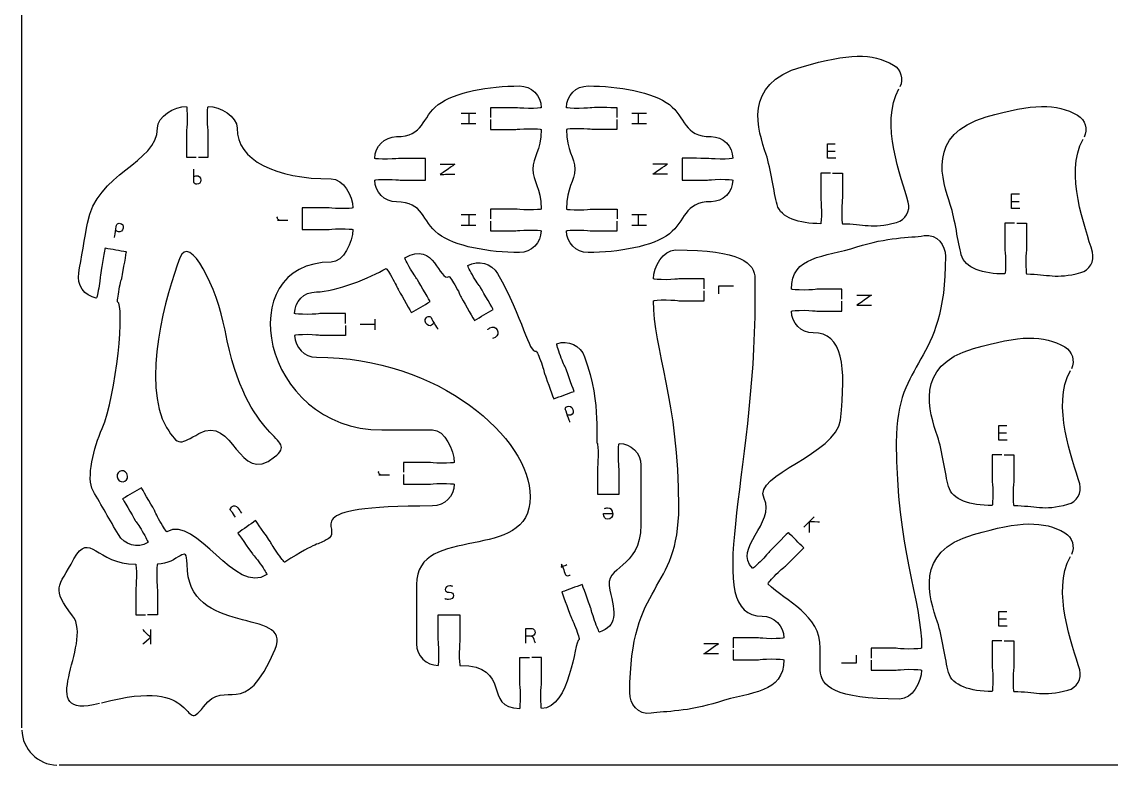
# Model space of a CAD drawing. Extents: x 0 to 300, y 0 to 300.
# Drawn here: x 0 to 150.5, y 0.1 to 102.7 of the extents above; entities that cross this region are included whole.
import ezdxf

# ---------------------------------------------------------------- set-up
doc = ezdxf.new("R2010")
doc.units = 0
doc.header["$MEASUREMENT"] = 0
doc.layers.add('DEFAULT', color=7, linetype='CONTINUOUS')

msp = doc.modelspace()

# ---------------------------------------------------------------- linework, layer by layer
at = {"layer": 'DEFAULT', "color": 1}
for points in [[(0, 5.25), (0, 294.95)], [(294.85, 0.1), (5.15, 0.1)]]:
    msp.add_lwpolyline(points, dxfattribs=at)
at = {"layer": 'DEFAULT', "color": 250}
for points in [[(60.68, 90.15), (62.7, 90.15)], [(61.76, 90.15), (61.76, 88.64)], [(84.25, 90.14), (86.27, 90.14)], [(85.2, 88.64), (85.2, 90.14)], [(62.7, 88.64), (60.68, 88.64)], [(86.27, 88.64), (84.25, 88.64)], [(112.42, 83.9), (111.28, 83.9), (111.28, 85.92), (112.37, 85.92)], [(112.33, 84.85), (111.28, 84.85)], [(137.86, 76.96), (136.72, 76.96), (136.72, 78.98), (137.81, 78.98)], [(137.77, 77.91), (136.72, 77.91)], [(60.68, 76.14), (62.7, 76.14)], [(61.76, 76.14), (61.76, 74.64)], [(84.25, 76.14), (86.27, 76.14)], [(85.2, 74.64), (85.2, 76.14)], [(62.7, 74.64), (60.68, 74.64)], [(86.27, 74.64), (84.25, 74.64)], [(96.29, 65.19), (96.29, 66.31), (98.31, 66.31)], [(48.75, 61.7), (48.75, 60.2)], [(48.75, 60.95), (46.73, 60.95)], [(136.09, 44.98), (134.95, 44.98), (134.95, 47), (136.04, 47)], [(136, 45.93), (134.95, 45.93)], [(108.01, 32.98), (109.44, 34.41)], [(136.09, 19.31), (134.95, 19.31), (134.95, 21.34), (136.04, 21.34)], [(136, 20.26), (134.95, 20.26)], [(17.76, 18.82), (17.76, 16.8)], [(115.26, 15.31), (115.26, 14.18), (113.24, 14.18)]]:
    msp.add_lwpolyline(points, dxfattribs=at)
at = {"layer": 'DEFAULT', "color": 1}
for points, knots in [([(111.7, 81.87), (111.25, 81.87), (110.8, 81.87), (110.35, 81.87), (110.35, 81.87), (110.35, 79.24), (110.35, 78.37), (110.35, 78.2), (110.45, 77.59), (110.44, 76.62), (110.45, 75.66), (110.4, 74.88), (110.35, 74.87), (107.35, 74.87), (104.82, 75.65), (104.33, 77.5), (103.86, 79.24), (103.48, 82.39), (102.81, 84.44), (101.73, 87.71), (99.43, 94.16), (107.78, 96.54), (114.27, 98.4), (117.42, 98.49), (120.39, 96.77), (121.44, 96.16), (121.83, 94.85), (121.3, 93.77)], [0, 0, 0, 0, 3.82, 3.82, 3.82, 4.82, 4.82, 4.82, 5.82, 5.82, 5.82, 6.82, 6.82, 6.82, 7.82, 7.82, 7.82, 8.82, 8.82, 8.82, 9.82, 9.82, 9.82, 10.82, 10.82, 10.82, 11.82, 11.82, 11.82, 11.82]), ([(64.73, 75.24), (64.73, 74.79), (64.73, 74.34), (64.73, 73.89), (65.9, 73.89), (67.07, 73.89), (68.24, 73.89), (68.41, 73.9), (69.02, 73.99), (69.99, 73.99), (70.95, 73.99), (71.73, 73.94), (71.73, 73.89), (71.73, 72.23), (70.39, 70.89), (68.74, 70.89), (64.57, 70.89), (59.76, 71.73), (57.5, 73.48), (55.24, 75.23), (55.53, 77.89), (51.75, 77.89), (50.1, 77.89), (48.75, 79.23), (48.75, 80.89), (48.75, 80.94), (49.53, 80.99), (50.5, 80.99), (51.47, 80.99), (52.08, 80.89), (52.25, 80.89), (53.13, 80.89), (55.75, 80.89), (55.75, 80.89), (55.75, 81.89), (55.75, 82.89), (55.75, 83.89), (55.75, 83.89), (53.12, 83.89), (52.25, 83.89), (52.08, 83.89), (51.47, 83.79), (50.5, 83.79), (49.53, 83.79), (48.75, 83.83), (48.75, 83.89), (48.75, 85.55), (50.09, 86.89), (51.76, 86.89), (55.53, 86.89), (55.24, 89.56), (57.5, 91.31), (59.76, 93.06), (64.57, 93.89), (68.74, 93.89), (70.4, 93.89), (71.74, 92.55), (71.73, 90.89), (71.73, 90.84), (70.95, 90.79), (69.99, 90.79), (69.02, 90.79), (68.41, 90.89), (68.24, 90.89), (67.07, 90.89), (65.9, 90.89), (64.73, 90.89), (64.73, 90.44), (64.73, 89.99), (64.73, 89.54)], [0, 0, 0, 0, 3.83, 3.83, 3.83, 13.76, 13.76, 13.76, 14.76, 14.76, 14.76, 15.76, 15.76, 15.76, 16.76, 16.76, 16.76, 17.76, 17.76, 17.76, 18.76, 18.76, 18.76, 19.76, 19.76, 19.76, 20.76, 20.76, 20.76, 21.76, 21.76, 21.76, 22.76, 22.76, 22.76, 31.28, 31.28, 31.28, 32.28, 32.28, 32.28, 33.28, 33.28, 33.28, 34.28, 34.28, 34.28, 35.29, 35.29, 35.29, 36.29, 36.29, 36.29, 37.29, 37.29, 37.29, 38.29, 38.29, 38.29, 39.29, 39.29, 39.29, 40.29, 40.29, 40.29, 50.22, 50.22, 50.22, 54.04, 54.04, 54.04, 54.04]), ([(82.22, 89.54), (82.22, 89.99), (82.22, 90.44), (82.22, 90.89), (82.22, 90.89), (79.59, 90.9), (78.72, 90.89), (78.54, 90.89), (77.94, 90.79), (76.97, 90.79), (76, 90.79), (75.22, 90.84), (75.22, 90.89), (75.22, 92.55), (76.56, 93.89), (78.22, 93.89), (82.38, 93.89), (87.19, 93.06), (89.45, 91.31), (91.71, 89.56), (91.42, 86.9), (95.2, 86.9), (96.86, 86.9), (98.2, 85.55), (98.2, 83.9), (98.2, 83.84), (97.42, 83.79), (96.45, 83.79), (95.48, 83.79), (94.88, 83.89), (94.7, 83.89), (93.82, 83.9), (91.2, 83.9), (91.2, 83.9), (91.2, 82.9), (91.2, 81.9), (91.2, 80.89), (92.37, 80.89), (93.53, 80.89), (94.7, 80.89), (94.88, 80.89), (95.48, 81), (96.45, 81), (97.42, 81), (98.2, 80.95), (98.2, 80.89), (98.2, 79.24), (96.86, 77.9), (95.2, 77.9), (91.42, 77.89), (91.7, 75.23), (89.45, 73.48), (87.19, 71.73), (82.38, 70.89), (78.21, 70.89), (76.56, 70.89), (75.22, 72.23), (75.22, 73.89), (75.22, 73.94), (76, 73.99), (76.97, 73.99), (77.93, 73.99), (78.54, 73.89), (78.72, 73.89), (79.88, 73.89), (81.05, 73.89), (82.22, 73.89), (82.22, 74.34), (82.22, 74.79), (82.22, 75.24)], [0, 0, 0, 0, 3.82, 3.82, 3.82, 4.82, 4.82, 4.82, 5.82, 5.82, 5.82, 6.82, 6.82, 6.82, 7.82, 7.82, 7.82, 8.82, 8.82, 8.82, 9.82, 9.82, 9.82, 10.82, 10.82, 10.82, 11.82, 11.82, 11.82, 12.82, 12.82, 12.82, 13.82, 13.82, 13.82, 22.33, 22.33, 22.33, 32.25, 32.25, 32.25, 33.25, 33.25, 33.25, 34.25, 34.25, 34.25, 35.26, 35.26, 35.26, 36.26, 36.26, 36.26, 37.26, 37.26, 37.26, 38.26, 38.26, 38.26, 39.26, 39.26, 39.26, 40.26, 40.26, 40.26, 50.19, 50.19, 50.19, 54.02, 54.02, 54.02, 54.02]), ([(112, 81.87), (112.45, 81.87), (112.9, 81.87), (113.35, 81.87), (113.35, 81.87), (113.35, 79.25), (113.34, 78.38), (113.34, 78.2), (113.25, 77.59), (113.25, 76.62), (113.25, 75.66), (113.29, 74.87), (113.34, 74.87), (116.34, 74.87), (117.33, 74.11), (120.82, 75.05), (122.05, 75.37), (122.77, 76.63), (122.45, 77.86), (121.51, 81.32), (118.48, 88.65), (121.15, 93.51)], [0, 0, 0, 0, 3.83, 3.83, 3.83, 4.83, 4.83, 4.83, 5.83, 5.83, 5.83, 6.83, 6.83, 6.83, 7.83, 7.83, 7.83, 8.83, 8.83, 8.83, 9.83, 9.83, 9.83, 9.83]), ([(52.74, 40.25), (52.74, 39.8), (52.74, 39.35), (52.74, 38.9), (53.91, 38.9), (55.07, 38.9), (56.24, 38.9), (56.41, 38.9), (57.02, 39), (57.99, 39), (58.96, 39), (59.74, 38.96), (59.74, 38.9), (59.74, 37.24), (58.4, 35.9), (56.74, 35.9), (37.18, 35.9), (44.54, 32.79), (42.32, 31.38), (40.6, 30.29), (41.11, 31.21), (36.31, 28.14), (36.27, 28.1), (35.78, 28.72), (35.23, 29.51), (34.67, 30.3), (34.41, 30.86), (34.31, 31), (33.81, 31.72), (32.3, 33.87), (32.3, 33.87), (31.48, 33.3), (30.66, 32.72), (29.84, 32.15), (29.84, 32.15), (31.35, 30), (31.85, 29.28), (31.95, 29.14), (32.38, 28.7), (32.94, 27.91), (33.49, 27.11), (33.9, 26.45), (33.86, 26.42), (29.53, 23.41), (24.14, 34.71), (20.03, 32.34), (19.98, 32.31), (19.55, 32.97), (19.07, 33.81), (18.59, 34.64), (18.37, 35.22), (18.28, 35.37), (17.85, 36.13), (16.53, 38.4), (16.53, 38.4), (15.67, 37.9), (14.8, 37.4), (13.93, 36.9), (13.93, 36.9), (15.25, 34.63), (15.68, 33.87), (15.77, 33.72), (16.16, 33.24), (16.65, 32.41), (17.13, 31.57), (17.48, 30.87), (17.43, 30.84), (16, 30.01), (14.17, 30.5), (13.34, 31.94), (12.17, 33.96), (11.01, 35.98), (9.84, 38), (8.87, 39.69), (9.96, 44.03), (11.09, 46.58), (13.08, 51.08), (14.25, 63.9), (13.24, 64.07), (13.19, 64.08), (13.28, 64.86), (13.45, 65.81), (13.62, 66.77), (13.82, 67.35), (13.85, 67.52), (14, 68.39), (14.46, 70.97), (14.46, 70.97), (13.47, 71.14), (12.49, 71.31), (11.5, 71.49), (11.5, 71.49), (11.05, 68.9), (10.9, 68.04), (10.87, 67.87), (10.86, 67.25), (10.69, 66.3), (10.52, 65.35), (10.35, 64.6), (10.29, 64.6), (8.65, 64.88), (7.57, 66.43), (7.86, 68.07), (8.16, 69.79), (8.77, 73.24), (9.07, 74.96), (10.28, 81.86), (18.74, 83.24), (18.74, 88.06), (18.74, 89.72), (21.08, 91.06), (22.74, 91.06), (22.79, 91.06), (22.84, 90.28), (22.84, 89.31), (22.84, 88.35), (22.74, 87.73), (22.74, 87.56), (22.74, 86.4), (22.74, 85.23), (22.74, 84.06), (23.19, 84.06), (23.64, 84.06), (24.09, 84.06)], [0, 0, 0, 0, 3.83, 3.83, 3.83, 13.75, 13.75, 13.75, 14.75, 14.75, 14.75, 15.75, 15.75, 15.75, 16.75, 16.75, 16.75, 17.75, 17.75, 17.75, 18.75, 18.75, 18.75, 19.75, 19.75, 19.75, 20.75, 20.75, 20.75, 21.75, 21.75, 21.75, 30.258543, 30.258543, 30.258543, 31.258543, 31.258543, 31.258543, 32.258543, 32.258543, 32.258543, 33.258543, 33.258543, 33.258543, 34.258543, 34.258543, 34.258543, 35.258543, 35.258543, 35.258543, 36.258543, 36.258543, 36.258543, 37.258543, 37.258543, 37.258543, 45.771151, 45.771151, 45.771151, 46.771151, 46.771151, 46.771151, 47.771151, 47.771151, 47.771151, 48.771151, 48.771151, 48.771151, 49.771151, 49.771151, 49.771151, 69.618128, 69.618128, 69.618128, 70.618128, 70.618128, 70.618128, 71.618128, 71.618128, 71.618128, 72.618128, 72.618128, 72.618128, 73.618128, 73.618128, 73.618128, 74.618128, 74.618128, 74.618128, 83.126083, 83.126083, 83.126083, 84.126083, 84.126083, 84.126083, 85.126083, 85.126083, 85.126083, 86.126083, 86.126083, 86.126083, 87.126083, 87.126083, 87.126083, 88.126083, 88.126083, 88.126083, 89.126083, 89.126083, 89.126083, 90.126083, 90.126083, 90.126083, 91.126083, 91.126083, 91.126083, 92.126083, 92.126083, 92.126083, 102.046083, 102.046083, 102.046083, 105.876083, 105.876083, 105.876083, 105.876083]), ([(24.39, 84.06), (24.84, 84.06), (25.29, 84.06), (25.74, 84.06), (25.74, 85.23), (25.74, 86.4), (25.74, 87.56), (25.74, 87.73), (25.64, 88.35), (25.64, 89.31), (25.64, 90.28), (25.68, 91.06), (25.74, 91.06), (27.4, 91.06), (29.74, 89.72), (29.74, 88.06), (29.74, 83.64), (35, 81.06), (42.74, 81.06), (44.4, 81.06), (45.74, 78.72), (45.74, 77.06), (45.74, 77.01), (44.95, 76.96), (43.99, 76.96), (43.02, 76.96), (42.41, 77.06), (42.24, 77.06), (41.07, 77.06), (39.91, 77.06), (38.74, 77.06), (38.74, 76.06), (38.74, 75.06), (38.74, 74.06), (39.91, 74.06), (41.07, 74.06), (42.24, 74.06), (42.41, 74.06), (43.02, 74.16), (43.99, 74.16), (44.95, 74.16), (45.74, 74.12), (45.74, 74.06), (45.74, 72.4), (44.4, 69.56), (42.74, 69.56), (28.74, 69.56), (32.96, 46.4), (49.74, 46.4), (52.07, 46.4), (54.4, 46.4), (56.74, 46.4), (58.4, 46.4), (59.74, 43.56), (59.74, 41.9), (59.74, 41.85), (58.96, 41.8), (57.99, 41.8), (57.02, 41.8), (56.41, 41.9), (56.24, 41.9), (55.07, 41.9), (53.91, 41.9), (52.74, 41.9), (52.74, 41.45), (52.74, 41), (52.74, 40.55)], [0, 0, 0, 0, 3.83, 3.83, 3.83, 13.75, 13.75, 13.75, 14.75, 14.75, 14.75, 15.75, 15.75, 15.75, 16.75, 16.75, 16.75, 17.75, 17.75, 17.75, 18.75, 18.75, 18.75, 19.75, 19.75, 19.75, 20.75, 20.75, 20.75, 30.67, 30.67, 30.67, 39.17, 39.17, 39.17, 49.09, 49.09, 49.09, 50.09, 50.09, 50.09, 51.09, 51.09, 51.09, 52.09, 52.09, 52.09, 53.09, 53.09, 53.09, 72.93, 72.93, 72.93, 73.93, 73.93, 73.93, 74.93, 74.93, 74.93, 75.93, 75.93, 75.93, 85.85, 85.85, 85.85, 89.68, 89.68, 89.68, 89.68]), ([(137.14, 74.93), (136.69, 74.93), (136.24, 74.93), (135.79, 74.93), (135.79, 74.93), (135.78, 72.31), (135.78, 71.43), (135.79, 71.26), (135.89, 70.65), (135.89, 69.68), (135.89, 68.72), (135.84, 67.95), (135.78, 67.93), (132.79, 67.93), (130.26, 68.72), (129.77, 70.57), (129.3, 72.3), (128.92, 75.45), (128.25, 77.51), (127.17, 80.77), (124.87, 87.23), (133.22, 89.61), (139.71, 91.46), (142.86, 91.55), (145.83, 89.84), (146.88, 89.23), (147.27, 87.91), (146.74, 86.83)], [0, 0, 0, 0, 3.83, 3.83, 3.83, 4.83, 4.83, 4.83, 5.83, 5.83, 5.83, 6.83, 6.83, 6.83, 7.83, 7.83, 7.83, 8.83, 8.83, 8.83, 9.83, 9.83, 9.83, 10.83, 10.83, 10.83, 11.83, 11.83, 11.83, 11.83]), ([(64.73, 89.24), (64.73, 88.8), (64.73, 88.35), (64.73, 87.9), (64.73, 87.9), (67.36, 87.89), (68.23, 87.89), (68.41, 87.89), (69.02, 87.99), (69.99, 87.99), (70.95, 87.99), (71.73, 87.95), (71.74, 87.89), (71.73, 84.85), (70.57, 84.11), (70.57, 82.39), (70.57, 80.67), (71.73, 79.93), (71.74, 76.89), (71.74, 76.84), (70.95, 76.79), (69.99, 76.79), (69.02, 76.79), (68.41, 76.89), (68.23, 76.89), (67.36, 76.89), (64.74, 76.89), (64.74, 76.89), (64.74, 76.44), (64.74, 75.99), (64.74, 75.54)], [0, 0, 0, 0, 3.82, 3.82, 3.82, 4.82, 4.82, 4.82, 5.82, 5.82, 5.82, 6.82, 6.82, 6.82, 7.82, 7.82, 7.82, 8.82, 8.82, 8.82, 9.82, 9.82, 9.82, 10.82, 10.82, 10.82, 11.82, 11.82, 11.82, 15.65, 15.65, 15.65, 15.65]), ([(82.21, 89.24), (82.21, 88.79), (82.21, 88.34), (82.21, 87.89), (81.05, 87.89), (79.88, 87.89), (78.72, 87.89), (78.54, 87.89), (77.94, 87.99), (76.97, 87.99), (76, 87.99), (75.22, 87.95), (75.22, 87.89), (75.22, 84.85), (76.38, 84.11), (76.38, 82.39), (76.38, 80.67), (75.22, 79.93), (75.22, 76.89), (75.22, 76.83), (76, 76.79), (76.97, 76.79), (77.94, 76.79), (78.54, 76.89), (78.72, 76.89), (79.89, 76.89), (81.05, 76.89), (82.22, 76.89), (82.22, 76.44), (82.22, 75.99), (82.22, 75.54)], [0, 0, 0, 0, 3.83, 3.83, 3.83, 13.74, 13.74, 13.74, 14.74, 14.74, 14.74, 15.74, 15.74, 15.74, 16.74, 16.74, 16.74, 17.74, 17.74, 17.74, 18.74, 18.74, 18.74, 19.74, 19.74, 19.74, 29.66, 29.66, 29.66, 33.48, 33.48, 33.48, 33.48]), ([(137.44, 74.93), (137.89, 74.93), (138.34, 74.93), (138.79, 74.93), (138.79, 73.77), (138.79, 72.6), (138.79, 71.44), (138.78, 71.26), (138.69, 70.65), (138.69, 69.69), (138.68, 68.72), (138.73, 67.93), (138.79, 67.93), (141.78, 67.93), (142.77, 67.17), (146.26, 68.11), (147.49, 68.43), (148.22, 69.69), (147.88, 70.92), (146.96, 74.39), (143.93, 81.71), (146.6, 86.56)], [0, 0, 0, 0, 3.82, 3.82, 3.82, 13.73, 13.73, 13.73, 14.73, 14.73, 14.73, 15.73, 15.73, 15.73, 16.73, 16.73, 16.73, 17.73, 17.73, 17.73, 18.73, 18.73, 18.73, 18.73]), ([(21.83, 70.14), (23.18, 73.62), (26.99, 66.02), (28.07, 60.18), (31.07, 43.97), (38.47, 45.6), (34.91, 42.66), (29.84, 38.49), (29.37, 48.64), (24.47, 45.9), (21.96, 44.5), (21.62, 43.99), (20, 46.73), (16.41, 52.78), (19.98, 65.37), (21.83, 70.14)], [1, 1, 1, 1, 2, 2, 2, 3, 3, 3, 4, 4, 4, 5, 5, 5, 6, 6, 6, 6]), ([(44.69, 61.1), (44.69, 61.55), (44.69, 62), (44.69, 62.45), (43.53, 62.45), (42.36, 62.45), (41.19, 62.45), (41.02, 62.45), (40.41, 62.35), (39.44, 62.35), (38.47, 62.35), (37.69, 62.4), (37.69, 62.45), (37.69, 64.11), (38.92, 65.45), (40.69, 65.45), (43.34, 65.45), (48.24, 67.47), (50.31, 68.67), (50.36, 68.7), (50.79, 68.04), (51.27, 67.2), (51.76, 66.37), (51.97, 65.79), (52.06, 65.64), (52.5, 64.88), (53.81, 62.61), (53.81, 62.61), (54.68, 63.11), (55.55, 63.61), (56.41, 64.11), (56.41, 64.11), (55.1, 66.38), (54.66, 67.14), (54.57, 67.29), (54.18, 67.77), (53.7, 68.61), (53.21, 69.44), (52.86, 70.14), (52.91, 70.17), (57.07, 72.57), (57.59, 66.75), (59.02, 67.58), (59.07, 67.61), (59.5, 66.95), (59.98, 66.11), (60.47, 65.27), (60.68, 64.7), (60.77, 64.55), (61.21, 63.79), (62.52, 61.52), (62.52, 61.52), (63.39, 62.02), (64.25, 62.52), (65.12, 63.02), (65.12, 63.02), (63.81, 65.29), (63.37, 66.05), (63.28, 66.2), (62.89, 66.67), (62.41, 67.51), (61.92, 68.35), (61.57, 69.05), (61.62, 69.08), (63.06, 69.91), (64.89, 69.42), (65.72, 67.98), (69.22, 61.92), (70.01, 56.88), (71.07, 57.27), (71.13, 57.29), (71.43, 56.57), (71.77, 55.66), (72.1, 54.75), (72.21, 54.15), (72.27, 53.98), (72.57, 53.16), (73.47, 50.69), (73.47, 50.69), (74.41, 51.04), (75.35, 51.38), (76.29, 51.72), (76.29, 51.72), (75.39, 54.19), (75.09, 55.01), (75.03, 55.17), (74.73, 55.71), (74.4, 56.62), (74.07, 57.53), (73.84, 58.28), (73.89, 58.3), (75.45, 58.87), (77.17, 58.06), (77.74, 56.51), (80.18, 49.79), (79.13, 44.54), (79.5, 44.54), (79.55, 44.54), (79.6, 43.75), (79.6, 42.79), (79.6, 41.82), (79.5, 41.21), (79.5, 41.04), (79.5, 39.87), (79.5, 38.7), (79.5, 37.54), (80.5, 37.54), (81.5, 37.54), (82.5, 37.54), (82.5, 38.7), (82.5, 39.87), (82.5, 41.04), (82.5, 41.21), (82.4, 41.82), (82.4, 42.79), (82.4, 43.75), (82.44, 44.54), (82.5, 44.54), (84.16, 44.54), (85.5, 43.2), (85.5, 41.54), (85.5, 38.8), (85.5, 36.05), (85.5, 33.31), (85.5, 26.96), (80.33, 27.88), (81.21, 24.29), (82.02, 20.98), (82.26, 19.37), (79.8, 18.47), (79.75, 18.45), (79.44, 19.17), (79.11, 20.08), (78.78, 20.99), (78.66, 21.6), (78.6, 21.76), (78.31, 22.58), (77.41, 25.05), (77.41, 25.05), (76.47, 24.71), (75.53, 24.37), (74.59, 24.02), (74.59, 24.02), (75.48, 21.56), (75.78, 20.74), (75.84, 20.57), (76.15, 20.03), (76.48, 19.12), (76.81, 18.22), (77.03, 17.47), (76.98, 17.45), (76.31, 17.2), (75.76, 7.94), (71.79, 7.94), (71.73, 7.94), (71.69, 8.73), (71.69, 9.69), (71.69, 10.66), (71.79, 11.27), (71.79, 11.45), (71.79, 12.32), (71.79, 14.95), (71.79, 14.95), (71.34, 14.95), (70.89, 14.95), (70.44, 14.95)], [0, 0, 0, 0, 3.83, 3.83, 3.83, 13.75, 13.75, 13.75, 14.75, 14.75, 14.75, 15.75, 15.75, 15.75, 16.75, 16.75, 16.75, 17.75, 17.75, 17.75, 18.75, 18.75, 18.75, 19.75, 19.75, 19.75, 20.75, 20.75, 20.75, 29.257608, 29.257608, 29.257608, 30.257608, 30.257608, 30.257608, 31.257608, 31.257608, 31.257608, 32.257608, 32.257608, 32.257608, 33.257608, 33.257608, 33.257608, 34.257608, 34.257608, 34.257608, 35.257608, 35.257608, 35.257608, 36.257608, 36.257608, 36.257608, 44.756555, 44.756555, 44.756555, 45.756555, 45.756555, 45.756555, 46.756555, 46.756555, 46.756555, 47.756555, 47.756555, 47.756555, 48.756555, 48.756555, 48.756555, 49.756555, 49.756555, 49.756555, 50.756555, 50.756555, 50.756555, 51.756555, 51.756555, 51.756555, 52.756555, 52.756555, 52.756555, 61.269375, 61.269375, 61.269375, 62.269375, 62.269375, 62.269375, 63.269375, 63.269375, 63.269375, 64.269375, 64.269375, 64.269375, 65.269375, 65.269375, 65.269375, 66.269375, 66.269375, 66.269375, 67.269375, 67.269375, 67.269375, 68.269375, 68.269375, 68.269375, 78.189375, 78.189375, 78.189375, 86.689375, 86.689375, 86.689375, 96.609375, 96.609375, 96.609375, 97.609375, 97.609375, 97.609375, 98.609375, 98.609375, 98.609375, 99.609375, 99.609375, 99.609375, 122.929375, 122.929375, 122.929375, 123.929375, 123.929375, 123.929375, 124.929375, 124.929375, 124.929375, 125.929375, 125.929375, 125.929375, 126.929375, 126.929375, 126.929375, 127.929375, 127.929375, 127.929375, 136.432798, 136.432798, 136.432798, 137.432798, 137.432798, 137.432798, 138.432798, 138.432798, 138.432798, 139.432798, 139.432798, 139.432798, 140.432798, 140.432798, 140.432798, 141.432798, 141.432798, 141.432798, 142.432798, 142.432798, 142.432798, 143.432798, 143.432798, 143.432798, 147.252798, 147.252798, 147.252798, 147.252798]), ([(113.29, 64.47), (113.29, 64.91), (113.29, 65.36), (113.29, 65.81), (112.13, 65.81), (110.96, 65.81), (109.8, 65.81), (109.62, 65.81), (109.01, 65.71), (108.05, 65.71), (107.08, 65.71), (106.3, 65.76), (106.3, 65.81), (106.3, 70.51), (110.82, 70.19), (115.34, 71.67), (119.55, 73.02), (122.64, 72.91), (124.63, 73.22), (126.48, 73.46), (127.58, 71.94), (127.58, 70.35), (127.58, 54.89), (120.79, 56.62), (120.79, 44.67), (120.79, 30.1), (124.29, 23), (124.29, 16.24), (124.29, 16.19), (123.51, 16.14), (122.54, 16.14), (121.58, 16.14), (120.97, 16.24), (120.79, 16.24), (119.63, 16.24), (118.46, 16.24), (117.3, 16.24), (117.3, 15.8), (117.3, 15.35), (117.3, 14.9)], [0, 0, 0, 0, 3.82, 3.82, 3.82, 13.74, 13.74, 13.74, 14.74, 14.74, 14.74, 15.74, 15.74, 15.74, 16.74, 16.74, 16.74, 17.74, 17.74, 17.74, 18.74, 18.74, 18.74, 19.74, 19.74, 19.74, 20.74, 20.74, 20.74, 21.74, 21.74, 21.74, 22.74, 22.74, 22.74, 32.66, 32.66, 32.66, 36.48, 36.48, 36.48, 36.48]), ([(94.26, 65.9), (94.26, 66.35), (94.26, 66.8), (94.26, 67.25), (93.1, 67.25), (91.93, 67.25), (90.76, 67.25), (90.59, 67.25), (89.98, 67.14), (89.01, 67.14), (88.05, 67.14), (87.26, 67.19), (87.26, 67.25), (87.26, 68.9), (88.61, 71.25), (90.27, 71.25), (99.33, 71.25), (101.26, 69.46), (101.26, 67.25), (101.26, 66.24), (101.26, 65.24), (101.26, 64.24), (101.26, 40.16), (93.73, 20.68), (102.26, 20.68), (103.92, 20.68), (105.26, 19.33), (105.26, 17.67), (105.26, 17.62), (104.48, 17.57), (103.51, 17.57), (102.55, 17.57), (101.94, 17.67), (101.76, 17.67), (100.6, 17.67), (99.43, 17.67), (98.26, 17.67), (98.26, 17.22), (98.26, 16.77), (98.26, 16.33)], [0, 0, 0, 0, 3.82, 3.82, 3.82, 13.74, 13.74, 13.74, 14.74, 14.74, 14.74, 15.74, 15.74, 15.74, 16.74, 16.74, 16.74, 17.74, 17.74, 17.74, 26.25, 26.25, 26.25, 27.25, 27.25, 27.25, 28.25, 28.25, 28.25, 29.25, 29.25, 29.25, 30.25, 30.25, 30.25, 40.17, 40.17, 40.17, 43.99, 43.99, 43.99, 43.99]), ([(98.26, 16.03), (98.26, 15.58), (98.26, 15.13), (98.26, 14.67), (99.43, 14.67), (100.6, 14.67), (101.76, 14.67), (101.94, 14.67), (102.55, 14.77), (103.51, 14.77), (104.48, 14.77), (105.26, 14.73), (105.26, 14.67), (105.26, 9.98), (100.74, 10.29), (96.21, 8.82), (92.01, 7.46), (88.91, 7.58), (86.93, 7.27), (85.07, 7.03), (83.98, 8.55), (83.98, 10.14), (83.98, 25.6), (90.76, 23.86), (90.76, 35.82), (90.76, 50.39), (87.26, 57.48), (87.26, 64.24), (87.26, 64.3), (88.05, 64.35), (89.01, 64.35), (89.98, 64.35), (90.59, 64.24), (90.76, 64.24), (91.93, 64.24), (93.1, 64.24), (94.26, 64.24), (94.26, 64.69), (94.26, 65.15), (94.26, 65.6)], [0, 0, 0, 0, 3.83, 3.83, 3.83, 13.75, 13.75, 13.75, 14.75, 14.75, 14.75, 15.75, 15.75, 15.75, 16.75, 16.75, 16.75, 17.75, 17.75, 17.75, 18.75, 18.75, 18.75, 19.75, 19.75, 19.75, 20.75, 20.75, 20.75, 21.75, 21.75, 21.75, 22.75, 22.75, 22.75, 32.67, 32.67, 32.67, 36.51, 36.51, 36.51, 36.51]), ([(117.3, 14.6), (117.3, 14.15), (117.3, 13.69), (117.3, 13.24), (118.46, 13.24), (119.63, 13.24), (120.79, 13.24), (120.97, 13.24), (121.58, 13.34), (122.54, 13.34), (123.51, 13.34), (124.29, 13.3), (124.29, 13.24), (124.29, 11.58), (122.95, 9.24), (121.29, 9.24), (112.23, 9.24), (110.29, 11.03), (110.29, 13.24), (110.29, 14.24), (110.29, 15.24), (110.29, 16.24), (110.29, 20.98), (105.62, 22.61), (103.06, 25.16), (103.02, 25.2), (103.54, 25.79), (104.22, 26.47), (104.91, 27.16), (105.41, 27.52), (105.53, 27.64), (106.15, 28.26), (108.01, 30.11), (108.01, 30.11), (107.3, 30.82), (106.59, 31.53), (105.89, 32.24), (105.89, 32.24), (104.03, 30.38), (103.41, 29.76), (103.29, 29.64), (102.93, 29.13), (102.25, 28.45), (101.56, 27.77), (100.98, 27.25), (100.94, 27.29), (98.19, 30.03), (104.15, 33.57), (102.53, 36.93), (100.92, 40.29), (112.54, 43.01), (113.07, 47.76), (113.88, 55.22), (113.44, 59.81), (109.29, 59.81), (107.64, 59.81), (106.3, 61.16), (106.3, 62.81), (106.3, 62.87), (107.08, 62.91), (108.05, 62.91), (109.01, 62.91), (109.62, 62.81), (109.8, 62.81), (110.96, 62.81), (112.13, 62.81), (113.29, 62.81), (113.29, 63.27), (113.29, 63.72), (113.29, 64.17)], [0, 0, 0, 0, 3.84, 3.84, 3.84, 13.76, 13.76, 13.76, 14.76, 14.76, 14.76, 15.76, 15.76, 15.76, 16.76, 16.76, 16.76, 17.76, 17.76, 17.76, 26.27, 26.27, 26.27, 27.27, 27.27, 27.27, 28.27, 28.27, 28.27, 29.27, 29.27, 29.27, 30.27, 30.27, 30.27, 38.783566, 38.783566, 38.783566, 39.783566, 39.783566, 39.783566, 40.783566, 40.783566, 40.783566, 41.783566, 41.783566, 41.783566, 42.783566, 42.783566, 42.783566, 43.783566, 43.783566, 43.783566, 44.783566, 44.783566, 44.783566, 45.783566, 45.783566, 45.783566, 46.783566, 46.783566, 46.783566, 47.783566, 47.783566, 47.783566, 57.703566, 57.703566, 57.703566, 61.533566, 61.533566, 61.533566, 61.533566]), ([(44.69, 60.8), (44.69, 60.35), (44.69, 59.9), (44.69, 59.45), (43.53, 59.45), (42.36, 59.45), (41.19, 59.45), (41.02, 59.45), (40.41, 59.55), (39.44, 59.55), (38.47, 59.55), (37.69, 59.51), (37.69, 59.45), (37.69, 57.79), (39.03, 56.45), (40.69, 56.45), (57.69, 56.45), (70.23, 45.2), (70.23, 37.17), (70.23, 27.79), (54.52, 33.6), (54.52, 25.05), (54.52, 22.33), (54.52, 19.61), (54.52, 16.88), (54.52, 15.22), (55.87, 13.88), (57.52, 13.88), (57.58, 13.88), (57.62, 14.67), (57.62, 15.63), (57.62, 16.6), (57.52, 17.21), (57.52, 17.38), (57.52, 18.55), (57.52, 19.72), (57.52, 20.88), (58.52, 20.88), (59.52, 20.88), (60.52, 20.88), (60.52, 19.72), (60.52, 18.55), (60.52, 17.38), (60.52, 17.21), (60.42, 16.6), (60.42, 15.63), (60.42, 14.67), (60.47, 13.88), (60.52, 13.88), (67.83, 13.88), (63.56, 7.94), (68.79, 7.94), (68.84, 7.94), (68.89, 8.73), (68.89, 9.69), (68.89, 10.66), (68.79, 11.27), (68.79, 11.45), (68.79, 12.32), (68.79, 14.95), (68.79, 14.95), (69.24, 14.95), (69.69, 14.95), (70.14, 14.95)], [0, 0, 0, 0, 3.82, 3.82, 3.82, 13.74, 13.74, 13.74, 14.74, 14.74, 14.74, 15.74, 15.74, 15.74, 16.74, 16.74, 16.74, 17.74, 17.74, 17.74, 18.74, 18.74, 18.74, 41.89, 41.89, 41.89, 42.89, 42.89, 42.89, 43.89, 43.89, 43.89, 44.89, 44.89, 44.89, 54.81, 54.81, 54.81, 63.31, 63.31, 63.31, 73.23, 73.23, 73.23, 74.23, 74.23, 74.23, 75.23, 75.23, 75.23, 76.23, 76.23, 76.23, 77.23, 77.23, 77.23, 78.23, 78.23, 78.23, 79.23, 79.23, 79.23, 83.06, 83.06, 83.06, 83.06]), ([(135.37, 42.95), (134.92, 42.95), (134.47, 42.95), (134.02, 42.95), (134.02, 42.95), (134.02, 40.33), (134.02, 39.45), (134.02, 39.28), (134.12, 38.67), (134.12, 37.7), (134.12, 36.74), (134.07, 35.97), (134.02, 35.95), (131.02, 35.95), (128.5, 36.73), (128, 38.59), (127.54, 40.33), (127.16, 43.47), (126.48, 45.53), (125.4, 48.79), (123.11, 55.24), (131.46, 57.63), (137.94, 59.48), (141.09, 59.57), (144.06, 57.85), (145.12, 57.24), (145.5, 55.93), (144.97, 54.85)], [0, 0, 0, 0, 3.82, 3.82, 3.82, 4.82, 4.82, 4.82, 5.82, 5.82, 5.82, 6.82, 6.82, 6.82, 7.82, 7.82, 7.82, 8.82, 8.82, 8.82, 9.82, 9.82, 9.82, 10.82, 10.82, 10.82, 11.82, 11.82, 11.82, 11.82]), ([(135.67, 42.95), (136.12, 42.95), (136.57, 42.95), (137.02, 42.95), (137.02, 41.79), (137.02, 40.62), (137.02, 39.46), (137.02, 39.28), (136.92, 38.67), (136.92, 37.7), (136.92, 36.74), (136.96, 35.95), (137.02, 35.95), (140.01, 35.95), (141.01, 35.19), (144.49, 36.13), (145.72, 36.45), (146.45, 37.71), (146.12, 38.94), (145.19, 42.41), (142.16, 49.73), (144.83, 54.58)], [0, 0, 0, 0, 3.83, 3.83, 3.83, 13.73, 13.73, 13.73, 14.73, 14.73, 14.73, 15.73, 15.73, 15.73, 16.73, 16.73, 16.73, 17.73, 17.73, 17.73, 18.73, 18.73, 18.73, 18.73]), ([(135.37, 17.29), (134.92, 17.29), (134.47, 17.29), (134.02, 17.29), (134.02, 17.29), (134.02, 14.66), (134.02, 13.78), (134.02, 13.61), (134.12, 13), (134.12, 12.03), (134.12, 11.08), (134.07, 10.3), (134.02, 10.29), (131.02, 10.28), (128.5, 11.07), (128, 12.92), (127.54, 14.66), (127.16, 17.81), (126.48, 19.86), (125.4, 23.12), (123.11, 29.58), (131.46, 31.96), (137.94, 33.81), (141.09, 33.9), (144.06, 32.19), (145.12, 31.58), (145.5, 30.26), (144.97, 29.18)], [0, 0, 0, 0, 3.82, 3.82, 3.82, 4.82, 4.82, 4.82, 5.82, 5.82, 5.82, 6.82, 6.82, 6.82, 7.82, 7.82, 7.82, 8.82, 8.82, 8.82, 9.82, 9.82, 9.82, 10.82, 10.82, 10.82, 11.82, 11.82, 11.82, 11.82]), ([(10.73, 8.62), (1.37, 6.08), (9.99, 16.9), (7.02, 20.72), (4.03, 24.57), (5.02, 24.6), (7.21, 28.58), (9.39, 32.57), (10.26, 27.85), (15.73, 27.85), (15.79, 27.85), (15.83, 27.07), (15.83, 26.1), (15.83, 25.13), (15.73, 24.52), (15.73, 24.35), (15.73, 23.18), (15.73, 22.02), (15.73, 20.85), (16.18, 20.85), (16.63, 20.85), (17.09, 20.85)], [0, 0, 0, 0, 1, 1, 1, 2, 2, 2, 3, 3, 3, 4, 4, 4, 5, 5, 5, 14.92, 14.92, 14.92, 18.75, 18.75, 18.75, 18.75]), ([(11.02, 8.7), (25.07, 12.59), (21.89, 3.93), (25.09, 8.16), (28.29, 12.39), (30.67, 5.92), (35, 16.13), (37.49, 22.01), (22.83, 17.58), (22.83, 27.85), (22.83, 30.95), (21.6, 27.85), (18.73, 27.85), (18.68, 27.85), (18.63, 27.07), (18.63, 26.1), (18.63, 25.13), (18.73, 24.52), (18.73, 24.35), (18.73, 23.18), (18.73, 22.02), (18.73, 20.85), (18.28, 20.85), (17.83, 20.85), (17.38, 20.85)], [0, 0, 0, 0, 1, 1, 1, 2, 2, 2, 3, 3, 3, 4, 4, 4, 5, 5, 5, 6, 6, 6, 15.92, 15.92, 15.92, 19.74, 19.74, 19.74, 19.74]), ([(135.67, 17.29), (136.12, 17.29), (136.57, 17.29), (137.02, 17.29), (137.02, 16.12), (137.02, 14.95), (137.02, 13.79), (137.02, 13.61), (136.92, 13), (136.92, 12.04), (136.92, 11.07), (136.96, 10.28), (137.02, 10.28), (140.01, 10.28), (141.01, 9.52), (144.49, 10.46), (145.72, 10.78), (146.45, 12.04), (146.12, 13.27), (145.19, 16.74), (142.16, 24.06), (144.83, 28.92)], [0, 0, 0, 0, 3.83, 3.83, 3.83, 13.74, 13.74, 13.74, 14.74, 14.74, 14.74, 15.74, 15.74, 15.74, 16.74, 16.74, 16.74, 17.74, 17.74, 17.74, 18.74, 18.74, 18.74, 18.74])]:
    msp.add_open_spline(points, degree=3, knots=knots, dxfattribs=at)
at = {"layer": 'DEFAULT', "color": 250}
for points, knots in [([(57.78, 83.09), (58.46, 83.09), (59.13, 83.09), (59.81, 83.09), (59.81, 83.09), (57.99, 81.78), (57.78, 81.68), (58.46, 81.69), (59.13, 81.7), (59.81, 81.71)], [0, 0, 0, 0, 5.729, 5.729, 5.729, 6.729, 6.729, 6.729, 12.458404, 12.458404, 12.458404, 12.458404]), ([(89.17, 81.69), (88.49, 81.69), (87.82, 81.69), (87.15, 81.69), (87.15, 81.69), (88.96, 83), (89.17, 83.1), (88.49, 83.09), (87.82, 83.08), (87.15, 83.08)], [0, 0, 0, 0, 5.729, 5.729, 5.729, 6.729, 6.729, 6.729, 12.458404, 12.458404, 12.458404, 12.458404]), ([(23.75, 81.32), (23.82, 81.43), (23.99, 81.5), (24.15, 81.5), (24.45, 81.5), (24.73, 81.3), (24.73, 80.89), (24.73, 80.55), (24.5, 80.32), (24.19, 80.32), (23.99, 80.32), (23.84, 80.4), (23.75, 80.54), (23.75, 80.67), (23.75, 82.39), (23.75, 82.39)], [0, 0, 0, 0, 1, 1, 1, 2, 2, 2, 3, 3, 3, 4, 4, 4, 5, 5, 5, 5]), ([(35.61, 75.33), (35.41, 75.39), (35.29, 75.55), (35.29, 75.73), (35.29, 75.76), (35.29, 75.78), (35.3, 75.8)], [0, 0, 0, 0, 1, 1, 1, 2, 2, 2, 2]), ([(36.77, 75.33), (36.44, 75.33), (36.11, 75.33), (35.77, 75.33), (35.6, 75.33), (35.46, 75.32), (35.32, 75.32)], [0, 0, 0, 0, 2.83, 2.83, 2.83, 3.83, 3.83, 3.83, 3.83]), ([(12.79, 72.95), (12.79, 72.95), (13.09, 74.65), (13.11, 74.78), (13.23, 74.9), (13.38, 74.96), (13.59, 74.92), (13.89, 74.87), (14.07, 74.6), (14.01, 74.27), (13.94, 73.86), (13.64, 73.71), (13.34, 73.77), (13.18, 73.79), (13.03, 73.89), (12.97, 74.01)], [0, 0, 0, 0, 1, 1, 1, 2, 2, 2, 3, 3, 3, 4, 4, 4, 5, 5, 5, 5]), ([(115.33, 65.02), (116, 65.02), (116.67, 65.02), (117.35, 65.02), (117.35, 65.02), (115.53, 63.71), (115.33, 63.61), (116, 63.62), (116.67, 63.63), (117.35, 63.64)], [0, 0, 0, 0, 5.728, 5.728, 5.728, 6.728, 6.728, 6.728, 12.456404, 12.456404, 12.456404, 12.456404]), ([(56.89, 61.28), (56.88, 61.12), (56.79, 60.96), (56.61, 60.86), (56.34, 60.7), (56.02, 60.81), (55.83, 61.13), (55.61, 61.52), (55.75, 61.85), (56, 61.99), (56.16, 62.09), (56.31, 62.09), (56.47, 62), (56.51, 61.91), (57.44, 60.33), (57.44, 60.33)], [0, 0, 0, 0, 1.002953, 1.002953, 1.002953, 2.005906, 2.005906, 2.005906, 3.008859, 3.008859, 3.008859, 4.011812, 4.011812, 4.011812, 5.014765, 5.014765, 5.014765, 5.014765]), ([(64.35, 60.22), (64.39, 60.28), (64.5, 60.4), (64.67, 60.5), (65.05, 60.72), (65.44, 60.6), (65.66, 60.22), (65.89, 59.83), (65.78, 59.4), (65.37, 59.16), (65.24, 59.08), (65.1, 59.05), (65.02, 59.04)], [0, 0, 0, 0, 1, 1, 1, 2, 2, 2, 3, 3, 3, 4, 4, 4, 4]), ([(75.71, 47.48), (75.71, 47.48), (75.09, 49.2), (75.05, 49.29), (75.09, 49.48), (75.18, 49.59), (75.36, 49.65), (75.63, 49.75), (75.97, 49.64), (76.12, 49.23), (76.25, 48.87), (76.13, 48.56), (75.83, 48.45), (75.64, 48.38), (75.47, 48.41), (75.34, 48.51)], [0, 0, 0, 0, 1.002973, 1.002973, 1.002973, 2.005946, 2.005946, 2.005946, 3.00892, 3.00892, 3.00892, 4.011893, 4.011893, 4.011893, 5.014866, 5.014866, 5.014866, 5.014866]), ([(14.49, 40.36), (14.76, 39.9), (14.55, 39.51), (14.25, 39.33), (13.91, 39.14), (13.5, 39.23), (13.27, 39.63), (13.03, 40.05), (13.16, 40.46), (13.51, 40.66), (13.87, 40.87), (14.27, 40.74), (14.49, 40.36)], [0, 0, 0, 0, 1, 1, 1, 2, 2, 2, 3, 3, 3, 4, 4, 4, 4]), ([(49.61, 40.17), (49.41, 40.24), (49.29, 40.39), (49.29, 40.57), (49.29, 40.6), (49.29, 40.62), (49.3, 40.65)], [0, 0, 0, 0, 1, 1, 1, 2, 2, 2, 2]), ([(50.77, 40.17), (50.44, 40.17), (50.11, 40.17), (49.78, 40.17), (49.61, 40.17), (49.46, 40.17), (49.32, 40.16)], [0, 0, 0, 0, 2.83, 2.83, 2.83, 3.83, 3.83, 3.83, 3.83]), ([(29.54, 34.34), (29.34, 34.63), (29.14, 34.91), (28.93, 35.2), (28.85, 35.33), (28.77, 35.43), (28.7, 35.52)], [0, 0, 0, 0, 3.000601, 3.000601, 3.000601, 4.000601, 4.000601, 4.000601, 4.000601]), ([(28.85, 35.33), (28.82, 35.48), (28.89, 35.69), (29.08, 35.83), (29.25, 35.94), (29.57, 36.02), (29.86, 35.62), (30.02, 35.38), (30.19, 35.14), (30.35, 34.91)], [0, 0, 0, 0, 1, 1, 1, 2, 2, 2, 4.456303, 4.456303, 4.456303, 4.456303]), ([(81.64, 34.86), (81.64, 34.42), (81.38, 34.07), (80.96, 34.07), (80.48, 34.07), (80.36, 34.49), (80.36, 34.76), (80.36, 34.81), (80.36, 34.83), (80.36, 34.85), (80.79, 34.85), (81.21, 34.85), (81.64, 34.86), (81.64, 35.29), (81.37, 35.59), (80.92, 35.59), (80.69, 35.59), (80.53, 35.54), (80.44, 35.5)], [0, 0, 0, 0, 1, 1, 1, 2, 2, 2, 3, 3, 3, 6.613009, 6.613009, 6.613009, 7.613009, 7.613009, 7.613009, 8.613009, 8.613009, 8.613009, 8.613009]), ([(110.18, 33.67), (110.18, 33.67), (108.85, 33.74), (108.75, 33.72), (108.76, 33.23), (108.76, 32.73), (108.76, 32.24)], [0, 0, 0, 0, 1, 1, 1, 5.218068, 5.218068, 5.218068, 5.218068]), ([(75.28, 27.75), (75.09, 27.68), (74.89, 27.61), (74.69, 27.53), (74.65, 27.64), (74.61, 27.76), (74.57, 27.87), (74.54, 27.73), (74.51, 27.59), (74.48, 27.46), (74.55, 27.48), (74.62, 27.51), (74.69, 27.53), (74.8, 27.22), (74.91, 26.92), (75.02, 26.61), (75.08, 26.45), (75.15, 26.34), (75.25, 26.29), (75.33, 26.24), (75.44, 26.24), (75.55, 26.28), (75.65, 26.32), (75.72, 26.36), (75.76, 26.4)], [0, 0, 0, 0, 1.801926, 1.801926, 1.801926, 2.813913, 2.813913, 2.813913, 4.009977, 4.009977, 4.009977, 4.647414, 4.647414, 4.647414, 7.434756, 7.434756, 7.434756, 8.434756, 8.434756, 8.434756, 9.434756, 9.434756, 9.434756, 10.434756, 10.434756, 10.434756, 10.434756]), ([(59.56, 24.76), (59.45, 24.82), (59.29, 24.87), (59.11, 24.87), (58.72, 24.87), (58.48, 24.63), (58.48, 24.34), (58.48, 24.12), (58.74, 23.98), (59.02, 23.98), (59.45, 23.98), (59.62, 23.79), (59.62, 23.52), (59.62, 23.2), (59.37, 22.97), (58.94, 22.97), (58.74, 22.97), (58.55, 23.02), (58.43, 23.1)], [0, 0, 0, 0, 1, 1, 1, 2, 2, 2, 3, 3, 3, 4, 4, 4, 5, 5, 5, 6, 6, 6, 6]), ([(16.72, 16.8), (16.72, 16.8), (17.71, 17.7), (17.76, 17.77), (17.41, 18.12), (17.06, 18.47), (16.7, 18.82)], [0, 0, 0, 0, 1, 1, 1, 5.219371, 5.219371, 5.219371, 5.219371]), ([(69.64, 16.97), (69.64, 17.63), (69.64, 18.3), (69.64, 18.96), (69.77, 18.99), (69.96, 19), (70.14, 19), (70.42, 19), (70.6, 18.95), (70.73, 18.84), (70.83, 18.75), (70.89, 18.61), (70.89, 18.46), (70.89, 18.19), (70.7, 17.9), (70.32, 17.9)], [0, 0, 0, 0, 5.652, 5.652, 5.652, 6.652, 6.652, 6.652, 7.652, 7.652, 7.652, 8.652, 8.652, 8.652, 9.652, 9.652, 9.652, 9.652]), ([(70.94, 16.97), (70.89, 17.03), (70.84, 17.2), (70.76, 17.45), (70.65, 17.8), (70.54, 17.89), (70.23, 17.9), (70.03, 17.9), (69.84, 17.9), (69.64, 17.9)], [0, 0, 0, 0, 1, 1, 1, 2, 2, 2, 3.658, 3.658, 3.658, 3.658]), ([(96.23, 15.47), (95.56, 15.47), (94.88, 15.47), (94.21, 15.47), (94.21, 15.47), (96.02, 16.78), (96.23, 16.88), (95.56, 16.87), (94.88, 16.86), (94.21, 16.85)], [0, 0, 0, 0, 5.728, 5.728, 5.728, 6.728, 6.728, 6.728, 12.456404, 12.456404, 12.456404, 12.456404])]:
    msp.add_open_spline(points, degree=3, knots=knots, dxfattribs=at)
at = {"layer": 'DEFAULT', "color": 1}
msp.add_open_spline([(0, 4.95), (0.08, 2.32), (2.22, 0.18), (4.85, 0.1)], degree=3, dxfattribs=at)

doc.saveas('drawing.dxf')
